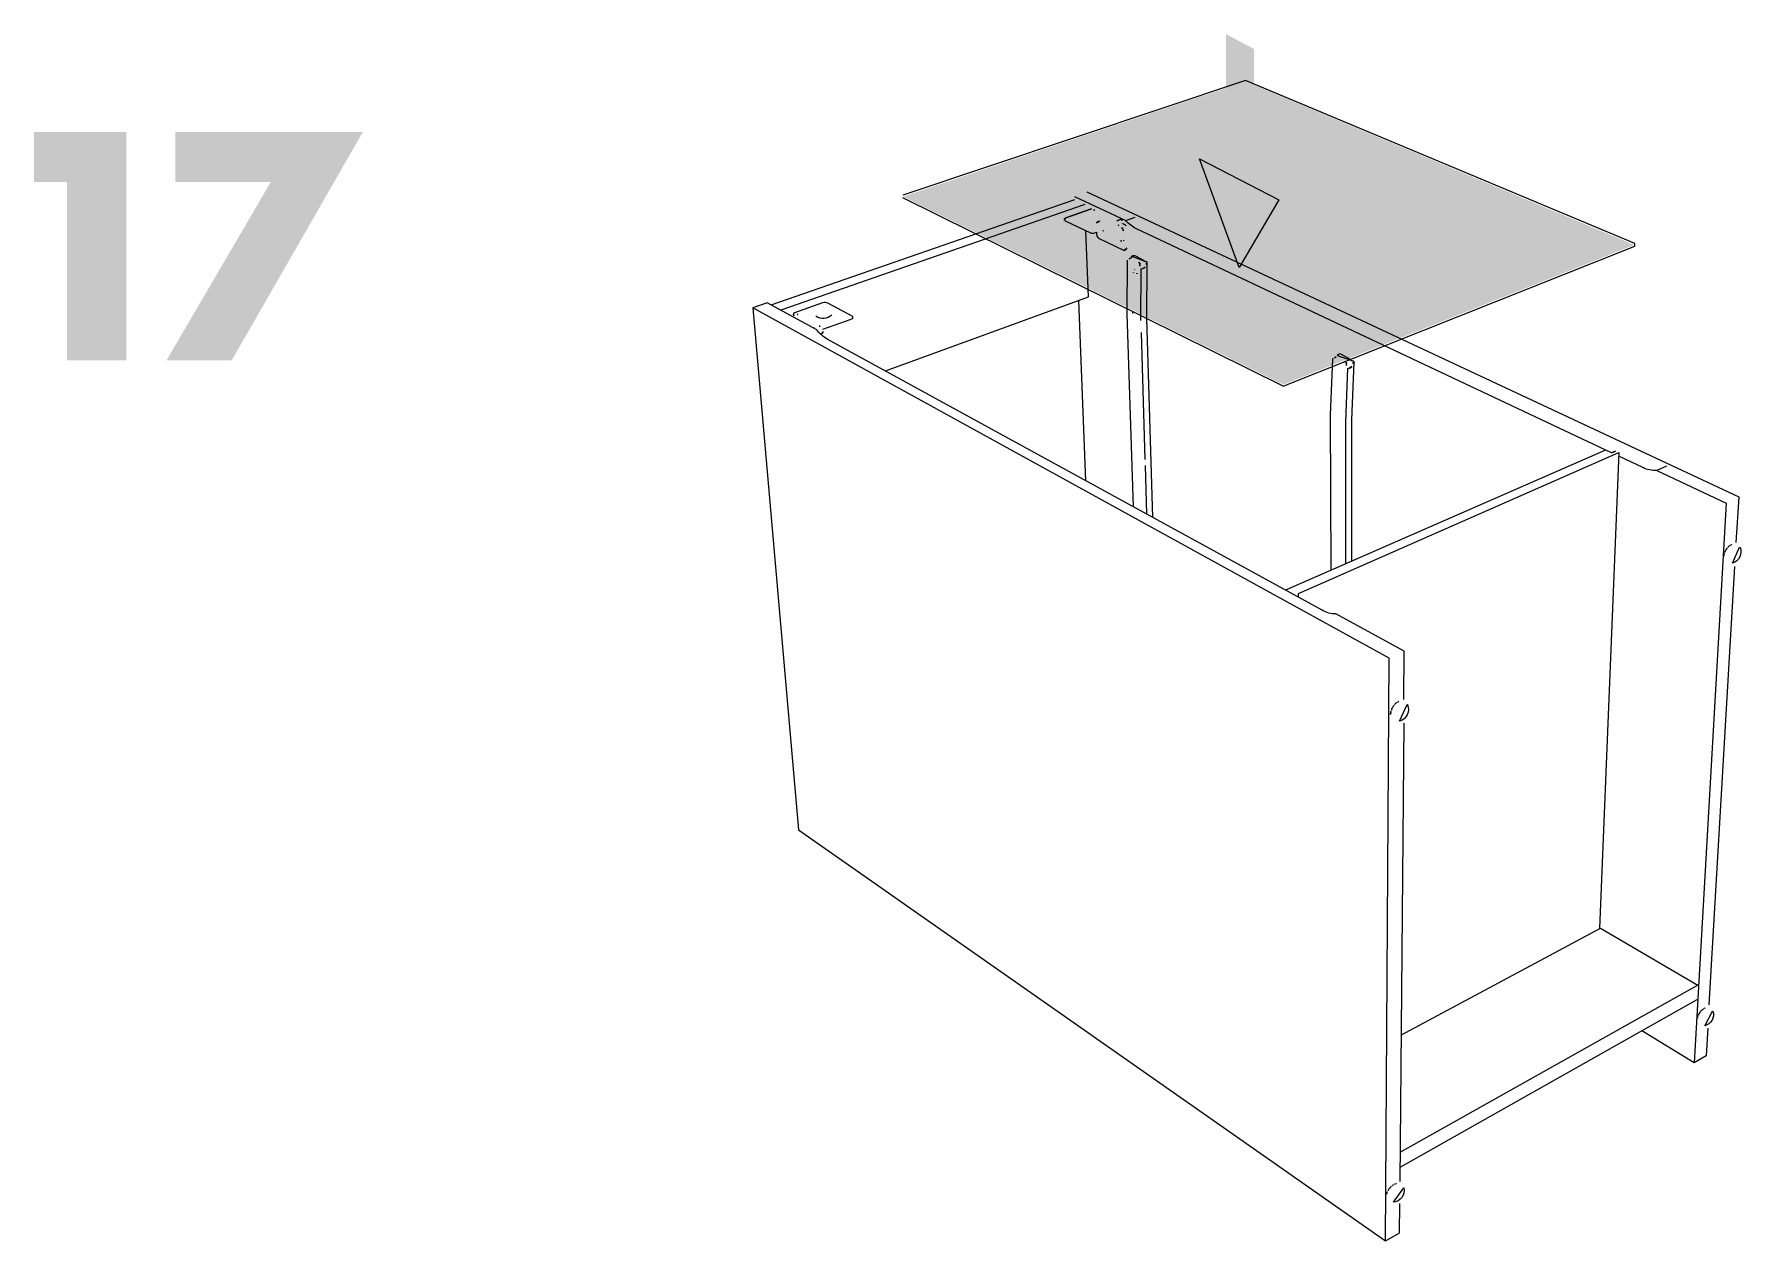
# Model space of a CAD drawing. Header units: metres. Extents: x -27.1 to 47.9, y -10.7 to 6.6.
# Drawn here: x 17.751 to 18.76, y -0.542 to 0.173 of the extents above; entities that cross this region are included whole.
import ezdxf

# ---------------------------------------------------------------- set-up
doc = ezdxf.new("R2010")
doc.units = ezdxf.units.M
doc.header["$MEASUREMENT"] = 0
doc.layers.add('PDF_Working_Num_Penna__1_Num_Penna__1_Num_Penna__1_Num_Penna__1_Num_Penna__1_Num_Penna__1', color=7, linetype='Continuous', lineweight=18, true_color=0xd1d2d4)
doc.layers.add('PDF_Working_Num_Penna__7_Num_Penna__7_Num_Penna__7_Num_Penna__7_Num_Penna__7_Num_Penna__7', color=7, linetype='Continuous', lineweight=18)

msp = doc.modelspace()

# ---------------------------------------------------------------- hatches: boundary and pattern name
at = {"layer": 'PDF_Working_Num_Penna__1_Num_Penna__1_Num_Penna__1_Num_Penna__1_Num_Penna__1_Num_Penna__1', "linetype": 'Continuous', "lineweight": 18, "true_color": 0xd1d2d4}
msp.add_hatch(color=254, dxfattribs=at).paths.add_polyline_path([(18.6973, 0.0478), (18.4674, 0.1446), (18.2647, 0.0764), (18.4896, -0.0349)])
at = {"layer": 'PDF_Working_Num_Penna__7_Num_Penna__7_Num_Penna__7_Num_Penna__7_Num_Penna__7_Num_Penna__7', "linetype": 'Continuous', "lineweight": 18}
for points in [[(18.4557, 0.0671), (18.4723, 0.0583), (18.4723, 0.1638), (18.4557, 0.1726)], [(17.77, 0.085), (17.77, -0.0205), (17.8051, -0.0205), (17.8051, 0.1147), (17.7506, 0.1147), (17.7506, 0.085)], [(17.8906, 0.085), (17.8289, -0.0205), (17.8675, -0.0205), (17.9451, 0.1147), (17.8341, 0.1147), (17.8341, 0.085)], [(18.4635, 0.0345), (18.4871, 0.0745), (18.44, 0.0988)]]:
    msp.add_hatch(color=7, dxfattribs=at).paths.add_polyline_path(points)

# ---------------------------------------------------------------- linework, layer by layer
at = {"layer": 'PDF_Working_Num_Penna__7_Num_Penna__7_Num_Penna__7_Num_Penna__7_Num_Penna__7_Num_Penna__7', "color": 7, "linetype": 'Continuous', "lineweight": 18, "flags": 128}
for points in [[(18.4673, 0.1452), (18.2645, 0.0773)], [(18.4896, -0.0357), (18.6976, 0.047), (18.6977, 0.0486), (18.4673, 0.1452)], [(18.1866, 0.0123), (18.3663, 0.0746)], [(18.3723, 0.0717), (18.1924, 0.0091)], [(18.4896, -0.0357), (18.2646, 0.0757)], [(18.3662, 0.0765), (18.3965, 0.0622)], [(18.7577, -0.1284), (18.7593, -0.1014), (18.3737, 0.0791)], [(18.3744, 0.0171), (18.3729, 0.0562)], [(18.3973, 0.007), (18.3974, 0.0387)], [(18.4054, 0.0031), (18.4056, 0.0338)], [(18.409, 0.0043), (18.4092, 0.0372)], [(18.5502, -0.5417), (18.5524, -0.1968), (18.1759, 0.0106)], [(18.2543, -0.0268), (18.3744, 0.0171)], [(18.3729, -0.0918), (18.3687, 0.015)], [(18.2173, -0.0021), (18.234, 0.0038)], [(18.401, -0.1072), (18.3973, 0.007)], [(18.4125, -0.1135), (18.409, 0.0043)], [(18.4079, -0.0792), (18.4057, -0.0041)], [(18.5176, -0.0527), (18.5189, -0.0198)], [(18.5267, -0.0571), (18.5279, -0.0252)], [(18.5303, -0.0558), (18.5316, -0.0215), (18.5316, -0.0218), (18.5313, -0.022), (18.5311, -0.022)], [(18.5179, -0.1447), (18.5176, -0.0527)], [(18.5267, -0.1408), (18.5267, -0.0571)], [(18.5302, -0.1393), (18.5303, -0.0558)], [(18.6802, -0.0736), (18.491, -0.1565)], [(18.4987, -0.1607), (18.4987, -0.1585), (18.6882, -0.0751)], [(18.6882, -0.0751), (18.6768, -0.3568)], [(18.409, -0.1116), (18.4081, -0.0828)], [(18.7106, -0.0857), (18.7516, -0.105)], [(18.7516, -0.105), (18.7327, -0.4362)], [(18.7416, -0.4019), (18.7568, -0.1426)], [(18.5609, -0.2353), (18.5586, -0.5065)], [(18.5593, -0.42), (18.6773, -0.3565)], [(18.6773, -0.3565), (18.7349, -0.3904)], [(18.7349, -0.3904), (18.5587, -0.4893)], [(18.7344, -0.3989), (18.5586, -0.4982)], [(18.7327, -0.4362), (18.7017, -0.4174)], [(18.7408, -0.4158), (18.7399, -0.4321), (18.7327, -0.4362)], [(18.5585, -0.5195), (18.5583, -0.537)]]:
    msp.add_lwpolyline(points, dxfattribs=at)
for points in [[(18.4635, 0.0345), (18.44, 0.0988), (18.4871, 0.0745)], [(18.3603, 0.0624), (18.3603, 0.0633), (18.3604, 0.0635), (18.3606, 0.0637), (18.3608, 0.0638)], [(18.3607, 0.062), (18.3605, 0.0622)], [(18.361, 0.0639), (18.3761, 0.0692)], [(18.3778, 0.0683), (18.3776, 0.0684), (18.3775, 0.0686)], [(18.3779, 0.0683), (18.3782, 0.0683)], [(18.3916, 0.0622), (18.3914, 0.0621), (18.3914, 0.0619)], [(18.3916, 0.0622), (18.3937, 0.063)], [(18.394, 0.0629), (18.3942, 0.0627), (18.3943, 0.0625), (18.3944, 0.0623)], [(18.3832, 0.0559), (18.3831, 0.0563)], [(18.3921, 0.0597), (18.3921, 0.0594), (18.3922, 0.0593), (18.3923, 0.0591)], [(18.3949, 0.0568), (18.3948, 0.0571), (18.3946, 0.0574), (18.3944, 0.0577), (18.3942, 0.0579), (18.394, 0.0581)], [(18.3946, 0.0602), (18.3945, 0.0604)], [(18.3962, 0.0597), (18.395, 0.0602)], [(18.3951, 0.0561), (18.395, 0.0565)], [(18.3953, 0.0503), (18.3953, 0.0505), (18.3952, 0.0507)], [(18.3966, 0.0592), (18.3965, 0.0593), (18.3964, 0.0595)], [(18.3933, 0.0503), (18.3941, 0.05)], [(18.3952, 0.0447), (18.3955, 0.0446)], [(18.3958, 0.0447), (18.3965, 0.0449), (18.3967, 0.0451), (18.3969, 0.0454), (18.397, 0.0456), (18.397, 0.0458)], [(18.4, 0.0411), (18.3996, 0.04)], [(18.3993, 0.0399), (18.3991, 0.0398), (18.3989, 0.0397), (18.3987, 0.0397), (18.3986, 0.0396), (18.3984, 0.0395)], [(18.401, 0.0313), (18.4011, 0.0315)], [(18.4016, 0.0333), (18.4018, 0.0334)], [(18.4031, 0.0307), (18.403, 0.031)], [(18.4044, 0.0373), (18.4041, 0.0376)], [(18.4045, 0.0372), (18.4047, 0.037), (18.4049, 0.0367)], [(18.4048, 0.0362), (18.4047, 0.0359), (18.4047, 0.0357), (18.4047, 0.0355), (18.4048, 0.0353)], [(18.4061, 0.0337), (18.4074, 0.0342), (18.4076, 0.0343), (18.4078, 0.0345), (18.4079, 0.0347)], [(18.4089, 0.0377), (18.4087, 0.0377), (18.4085, 0.0378), (18.4083, 0.0379)], [(18.4086, 0.0367), (18.4085, 0.0367), (18.4083, 0.0367)], [(18.4092, 0.0372), (18.4091, 0.037), (18.4089, 0.0368)], [(18.4092, 0.0372), (18.4091, 0.0375)], [(18.1999, 0.0067), (18.2, 0.0058)], [(18.2021, 0.0066), (18.2023, 0.0067), (18.2024, 0.0069)], [(18.2348, 0.0046), (18.2348, 0.0043), (18.2346, 0.0042), (18.2345, 0.004), (18.2343, 0.0039)], [(18.4009, 0.0077), (18.4006, 0.0077), (18.4002, 0.0077)], [(18.409, 0.0043), (18.4089, 0.004), (18.4086, 0.0039), (18.4085, 0.0038)], [(18.2123, -0.0012), (18.2122, -0.0013), (18.212, -0.0014)], [(18.2156, -0.0003), (18.2153, -0.0002), (18.215, -0.0002)], [(18.2165, -0.0048), (18.2167, -0.0047), (18.2168, -0.0046), (18.217, -0.0044), (18.2172, -0.0042), (18.2173, -0.004), (18.2174, -0.0037), (18.2174, -0.0035)], [(18.519, -0.0194), (18.5189, -0.0196)], [(18.5209, -0.0186), (18.5207, -0.0186), (18.5205, -0.0187), (18.5203, -0.0188), (18.5202, -0.0189), (18.52, -0.019)], [(18.5261, -0.0212), (18.5264, -0.0214), (18.5261, -0.0212), (18.5259, -0.021)], [(18.5264, -0.0214), (18.5266, -0.0216), (18.5268, -0.0219), (18.527, -0.0222), (18.5271, -0.0225)], [(18.5271, -0.0226), (18.5269, -0.0229), (18.5269, -0.023), (18.527, -0.0234), (18.527, -0.0236)], [(18.5284, -0.0253), (18.5298, -0.0248), (18.5299, -0.0246), (18.5301, -0.0245), (18.5302, -0.0244), (18.5303, -0.0242)], [(18.5304, -0.0208), (18.53, -0.0207), (18.5298, -0.0206)], [(18.5312, -0.021), (18.531, -0.0209), (18.5308, -0.0209), (18.5306, -0.0208)], [(18.5311, -0.0221), (18.5309, -0.0221), (18.5307, -0.0221)], [(18.5316, -0.0215), (18.5316, -0.0213), (18.5314, -0.0211)], [(18.6838, -0.0753), (18.6862, -0.0742)], [(18.7528, -0.131), (18.7526, -0.1311)], [(18.7533, -0.1306), (18.7531, -0.1307), (18.7529, -0.1309)], [(18.7537, -0.1302), (18.7535, -0.1303), (18.7534, -0.1304)], [(18.7542, -0.1299), (18.754, -0.13)], [(18.7546, -0.1296), (18.7545, -0.1297)], [(18.7551, -0.1295), (18.7549, -0.1296)], [(18.7504, -0.1363), (18.7503, -0.1365)], [(18.7504, -0.1357), (18.7504, -0.1359)], [(18.7505, -0.1351), (18.7506, -0.1349)], [(18.7505, -0.1351), (18.7505, -0.1353), (18.7505, -0.1356)], [(18.751, -0.1339), (18.7509, -0.134), (18.7508, -0.1343)], [(18.7512, -0.1332), (18.7511, -0.1334), (18.751, -0.1337)], [(18.7516, -0.1326), (18.7514, -0.1328), (18.7513, -0.133)], [(18.7519, -0.132), (18.7518, -0.1322), (18.7517, -0.1324)], [(18.7523, -0.1315), (18.7522, -0.1316), (18.7521, -0.1319)], [(18.5532, -0.229), (18.5531, -0.2292), (18.5531, -0.2295)], [(18.5531, -0.2297), (18.5531, -0.2299), (18.5531, -0.2301)], [(18.5533, -0.2284), (18.5532, -0.2286), (18.5532, -0.2289)], [(18.5533, -0.2284), (18.5534, -0.2282)], [(18.5538, -0.2271), (18.5536, -0.2272), (18.5536, -0.2275)], [(18.554, -0.2264), (18.5539, -0.2266), (18.5538, -0.2269)], [(18.5544, -0.2257), (18.5543, -0.2259), (18.5541, -0.2262)], [(18.5548, -0.2251), (18.5546, -0.2253), (18.5545, -0.2256)], [(18.5552, -0.2246), (18.5551, -0.2247), (18.5549, -0.225)], [(18.5557, -0.224), (18.5555, -0.2242)], [(18.5562, -0.2236), (18.556, -0.2237), (18.5558, -0.2239)], [(18.5567, -0.2232), (18.5565, -0.2233), (18.5563, -0.2235)], [(18.5571, -0.2229), (18.557, -0.223)], [(18.5576, -0.2226), (18.5575, -0.2227)], [(18.5581, -0.2224), (18.5579, -0.2225)], [(18.7392, -0.4038), (18.7391, -0.4039)], [(18.7348, -0.4099), (18.7347, -0.4101)], [(18.7349, -0.4093), (18.7348, -0.4095)], [(18.735, -0.4087), (18.7349, -0.4089)], [(18.735, -0.4087), (18.7351, -0.4085)], [(18.7355, -0.4075), (18.7354, -0.4077), (18.7353, -0.408)], [(18.7358, -0.407), (18.7357, -0.4072), (18.7356, -0.4074)], [(18.7362, -0.4064), (18.736, -0.4066), (18.7359, -0.4068)], [(18.7366, -0.4059), (18.7364, -0.406), (18.7363, -0.4063)], [(18.737, -0.4054), (18.7368, -0.4055), (18.7367, -0.4057)], [(18.7374, -0.405), (18.7373, -0.4051)], [(18.7379, -0.4046), (18.7377, -0.4047), (18.7376, -0.4049)], [(18.7384, -0.4043), (18.7382, -0.4043)], [(18.7388, -0.404), (18.7386, -0.4041)], [(18.5509, -0.5137), (18.5508, -0.5139), (18.5508, -0.5141)], [(18.5511, -0.5131), (18.551, -0.5133), (18.5509, -0.5136)], [(18.5513, -0.5126), (18.5512, -0.5128)], [(18.5513, -0.5125), (18.5514, -0.5124)], [(18.5519, -0.5114), (18.5518, -0.5115), (18.5517, -0.5118)], [(18.5523, -0.5108), (18.5521, -0.511), (18.552, -0.5112)], [(18.5528, -0.5102), (18.5526, -0.5104), (18.5524, -0.5106)], [(18.5537, -0.5092), (18.5535, -0.5094), (18.5533, -0.5096), (18.5532, -0.5097), (18.553, -0.5098), (18.5529, -0.5101)], [(18.5542, -0.5088), (18.554, -0.5089)], [(18.5547, -0.5085), (18.5546, -0.5085), (18.5544, -0.5087)], [(18.5552, -0.5082), (18.5551, -0.5082)], [(18.5557, -0.5079), (18.5555, -0.5081)], [(18.5562, -0.5078), (18.556, -0.5079)], [(18.5567, -0.5077), (18.5565, -0.5078)]]:
    msp.add_lwpolyline(points, close=True, dxfattribs=at)
for points in [[(18.3607, 0.062), (18.3755, 0.0549, 0.177969), (18.3781, 0.0549), (18.3792, 0.0553), (18.3792, 0.054, 0.259699), (18.3804, 0.0518), (18.3952, 0.0447)], [(18.6838, -0.0753), (18.4028, 0.0573, -0.098908), (18.3965, 0.0622), (18.4021, 0.0642)], [(18.561, -0.2213), (18.5612, -0.1927), (18.5208, -0.1706, -0.137305), (18.5127, -0.1684), (18.2198, -0.0079, -0.091391), (18.2136, -0.0025), (18.1843, 0.0135), (18.1759, 0.0106), (18.2029, -0.2984), (18.5502, -0.5417), (18.5583, -0.537)], [(18.1999, 0.0067), (18.1999, 0.0069), (18.2, 0.0071), (18.2001, 0.0073), (18.2002, 0.0075), (18.2003, 0.0076), (18.2005, 0.0078), (18.2006, 0.0078), (18.2173, 0.0137, -0.187781), (18.22, 0.0136), (18.2344, 0.0059), (18.2346, 0.0058), (18.2347, 0.0055), (18.2348, 0.0046)], [(18.7164, -0.0831), (18.7106, -0.0857, -0.134196), (18.7023, -0.084), (18.6881, -0.0773)]]:
    msp.add_lwpolyline(points, format="xyb", dxfattribs=at)
for points in [[(18.381, 0.062), (18.3809, 0.0619), (18.3808, 0.0617), (18.3806, 0.0615), (18.3803, 0.0614), (18.3801, 0.0612), (18.3798, 0.0611), (18.3794, 0.0609), (18.3792, 0.0609), (18.379, 0.0608, -0.246304)], [(18.4081, 0.0379), (18.4078, 0.038), (18.4076, 0.0381), (18.4075, 0.0382), (18.4074, 0.0384), (18.4072, 0.0386), (18.4024, 0.0412, 0.216434), (18.4, 0.0411)], [(18.5297, -0.0204), (18.5296, -0.0202), (18.5294, -0.02), (18.5241, -0.0171, 0.211672), (18.5215, -0.0172), (18.5221, -0.0179)], [(18.7596, -0.131), (18.7599, -0.1312, -0.447233), (18.7554, -0.1405)], [(18.5629, -0.2241), (18.5631, -0.2242), (18.5632, -0.2243, -0.446833), (18.5585, -0.2341)], [(18.7437, -0.4056), (18.7439, -0.4057, -0.433038), (18.739, -0.4143)], [(18.5609, -0.5102), (18.561, -0.5104, -0.433578), (18.5549, -0.5188)]]:
    msp.add_lwpolyline(points, format="xyb", close=True, dxfattribs=at)
at = {"layer": 'PDF_Working_Num_Penna__7_Num_Penna__7_Num_Penna__7_Num_Penna__7_Num_Penna__7_Num_Penna__7', "color": 7, "linetype": 'Continuous', "lineweight": 18}
msp.add_arc((18.2174, 0.0122), 0.00774, 236.5815, 311.1681, dxfattribs=at)

doc.saveas('drawing.dxf')
